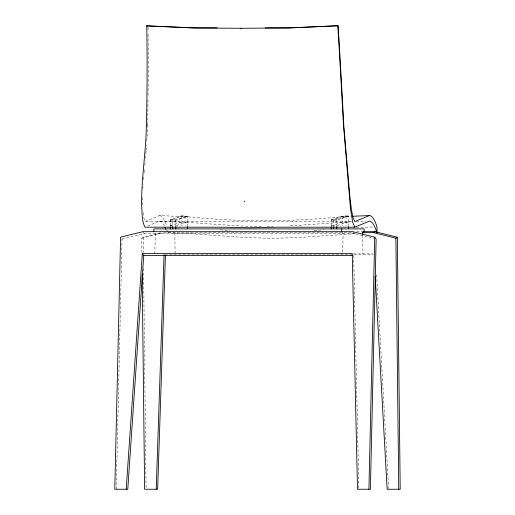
<?xml version="1.0" encoding="UTF-8"?>
<svg xmlns="http://www.w3.org/2000/svg" width="515" height="515" viewBox="0 0 515 515"><rect width="100%" height="100%" fill="white"/><g stroke="black" fill="none" stroke-linecap="round" stroke-linejoin="round"><path stroke-width="0.39" stroke-dasharray="2.58 1.93" d="M142.507 197.709L142.591 205.64M116.261 489.25L122.023 239.108L120.587 237.177M154.828 253.889L155.292 233.623L153.863 231.686M342.7 252.331L343.132 233.623L342.179 232.329M147.612 124.926L146.781 141.928M142.822 188.999L143.157 184.299M146.06 151.301L145.32 159.953M146.118 150.522L146.543 145.056M143.569 179.6L143.846 176.465M144.187 172.551L144.464 169.416M144.818 165.476L145.249 160.738M141.921 252.691L141.754 238.207L143.202 237.235L162.199 232.452M143.711 217.478L145.076 221.553L159.541 215.56L187.466 216.847L186.115 216.809L175.827 220.394L170.304 220.349L181.28 216.455M147.831 225.937L159.541 221.135L187.466 222.429L185.555 222.499L175.28 225.969M170.304 225.866L170.304 219.757L181.28 215.901L187.466 216.274L187.466 225.75M170.304 225.718L181.274 222.029M331.428 225.969L331.242 219.834L336.765 219.757L347.741 215.901L348.404 216.017L348.404 225.866M331.242 225.905L340.969 222.499L348.404 222.184L347.039 222.12L336.765 225.718L333.643 225.963L333.643 219.892M170.304 219.796L175.827 219.834L186.803 216.158M331.242 219.834L341.503 216.255L347.741 215.901M348.404 216.043L342.218 216.158M348.404 216.603L342.218 216.718C290.512 222.01 238.509 222.01 186.803 216.718M141.754 238.207L163.789 232.658L352.241 232.658M122.023 239.108L144.245 233.623L354.178 233.623L373.877 238.542M342.218 216.718L331.242 220.394L336.765 220.317L347.026 216.551L350.844 216.326M186.771 222.293L238.265 225.905L262.122 226.606M187.466 216.294L181.28 215.901M342.211 222.293L289.16 225.956M314.144 230.475L323.684 229.825M347.741 222.029L351.616 221.868M356.277 221.675L365.592 221.289M356.29 227.643L372.989 226.954M355.492 233.675L298.236 237.563L271.997 238.329L245.758 237.563L193.273 233.874L167.027 232.786L167.027 229.787M266.892 226.606L273.253 226.42M351.558 221.559C282.722 221.856 213.912 221.823 145.076 221.553M356.676 231.686L364.124 231.686M353.284 253.889L373.015 253.889M164.845 254.861L373.175 254.861M220.311 229.825L229.851 230.475M347.741 216.455L348.404 216.57M170.304 225.757L172.705 225.963L172.705 219.892M352.749 231.686L354.178 233.623M142.81 231.686L144.245 233.623M143.331 215.135L142.893 210.764M376.6 274.778L388.619 488.445M353.676 255.575L358.871 488.445M362.702 235.02L362.921 253.889M174.836 232.658L175.081 253.889M147.985 27.334L148.03 31.286M148.062 34.183L148.114 38.535M143.202 237.235L143.376 252.485M143.563 268.54L146.073 488.445M346.003 216.274L346.003 225.744M342.881 216.274L342.881 225.744M336.765 219.757L336.765 225.853M185.072 216.274L185.072 225.744M181.943 216.017L181.943 225.866M175.827 219.834L175.827 225.905M159.541 215.56A156.077 20.375 -90 0 1 163.146 218.154L164.562 220.555A156.084 20.375 90 0 1 166.635 225.596M159.541 221.135A150.502 19.647 -90 0 1 164.382 225.95M165.721 229.008A150.502 19.647 -90 0 1 166.158 230.186M148.095 38.554A689.958 152.15 -87.1 0 1 148.043 95.919M147.998 99.723A689.958 152.15 -87.1 0 1 147.593 124.939"/><path stroke-width="0.77" d="M368.92 489.25L374.72 237.177L352.749 231.686L142.81 231.686L120.587 237.177L114.787 489.25L127.772 489.25L143.737 255.575L142.307 253.638L352.241 253.638L357.5 489.25L370.394 489.25L376.15 239.108L374.72 237.177M156.219 489.25L164.04 254.861M165.437 255.498L157.635 489.25L144.618 489.25L142.166 274.418M146.357 125.615C145.97 151.983 141.368 178.132 141.619 204.519C142.192 212.045 141.541 220.24 144.895 227.192L223.33 227.212L249.556 227.759L275.815 227.212L354.758 227.192L369.474 221.135A150.502 19.647 90 0 1 376.967 232.786L376.967 226.793L376.574 225.596A156.084 20.375 90 0 0 374.502 220.555L373.085 218.154A156.077 20.375 -90 0 0 369.48 215.56L352.402 216.268M126.207 489.25L142.307 253.638M362.463 232.658L373.723 232.658L375.178 231.686L397.335 237.235L400.213 489.25L387.158 489.25L375.197 276.536M373.723 232.658L395.887 238.207L397.335 237.235M338.857 38.535L338.098 25.75L288.928 27.952L265.264 27.887M369.48 215.56L354.732 221.553L352.981 217.478L351.359 209.174L350.007 197.709L343.73 124.926M338.098 25.75L289.333 27.887L240.705 28.299M217.092 27.868L194.374 27.887L146.691 25.866L193.286 27.952L241.451 28.286M363.107 231.686L375.178 231.686M143.737 255.575L352.872 255.575M354.758 227.192L352.769 222.486L350.477 208.929L343.544 125.615M244.509 201.024L244.567 201.809M395.887 238.207L398.752 489.25M362.695 234.228L362.676 232.658L364.124 231.686L364.124 228.898L153.863 228.898L153.863 231.686M348.404 226.626L348.404 228.898M341.696 228.898L341.696 231.686M336.765 226.613L336.765 228.898M333.643 226.651L333.643 228.898M331.242 226.632L331.242 228.898M187.466 226.536L187.466 228.898M175.827 226.632L175.827 228.898M172.705 226.651L172.705 228.898M170.304 226.613L170.304 228.898M337.853 26.149A684.377 26.696 87.2 0 1 343.511 125.75M338.896 38.162A689.958 27.031 87.2 0 1 343.782 124.739M146.807 25.731A684.377 151.069 -87.1 0 1 146.479 125.551M165.058 227.385A150.502 19.647 -90 0 1 165.721 229.008"/></g></svg>
